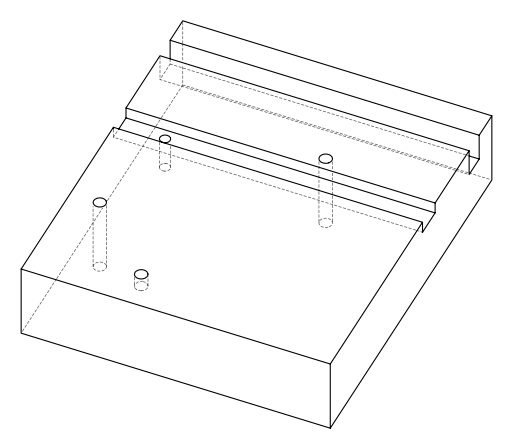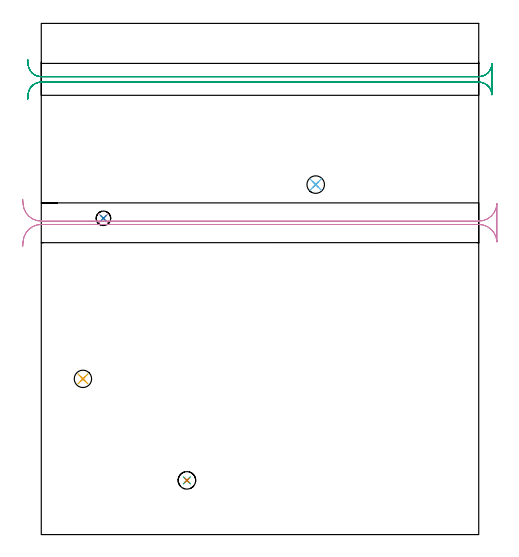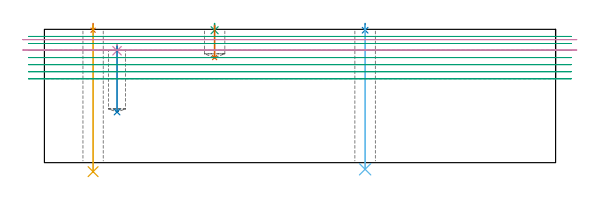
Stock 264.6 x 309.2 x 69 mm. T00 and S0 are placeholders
(PLAN: 10 operations, 5 tool changes, 12 min)
(1 SPOT_DRILL | STEP1HOLE | NXT0321_9005460120000 | 0.03 min | 0 mm3)
(2 SPOT_DRILL_1 | STEP1HOLE_1 | NXT0321_9005460120000 | 0.03 min | 1 mm3)
(3 SPOT_DRILL_2 | STEP1POCKET | NXT0321_9005460120000 | 0.03 min | 1 mm3)
(4 SPOT_DRILL_3 | STEP1POCKET_1 | NXT0321_9005460120000 | 0.03 min | 1095 mm3)
(5 DRILL_THROUGH_HOLE_INTO_CENTER | STEP1HOLE | UGT0301_500 | 0.3 min | 5959 mm3)
(6 DRILL_THROUGH_HOLE_INTO_CENTER_1 | STEP1HOLE_1 | NXT0301_077 | 0.3 min | 6072 mm3)
(7 DRILL_BLIND_HOLE_INTO_CENTER | STEP1POCKET | NXT0301_077 | 0.07 min | 1170 mm3)
(8 DRILL_BLIND_HOLE_INTO_CENTER_1 | STEP1POCKET_1 | NXT0301_059 | 0.14 min | 1921 mm3)
(9 MILL_RECTANGULAR_SLOT | SLOT_RECTANGULAR | UGT0201_008 | Follow Part, ap 4, ae 75% | 8.53 min | 130736 mm3)
(10 MILL_RECTANGULAR_SLOT_1 | SLOT_RECTANGULAR_1 | UGT0201_105 | Follow Part, ap 5.5, ae 75% | 2.53 min | 66836 mm3)
(TOOL NXT0321_9005460120000 | NC Spot Drill, 142deg, 12mm, Carbide, Uncoated | D12 PA142 FL30 Z2)
(TOOL UGT0301_500 | Carbide Drill 10.5 mm | D10.5 PA118 FL87 Z2)
(TOOL NXT0301_077 | Carbide Drill 10.6mm [860.1-1060-053A1-MM 2214] | D10.6 PA140 FL71 Z2)
(TOOL NXT0301_059 | Carbide Drill 8.8mm [860.1-0880-026A1-MM 2214] | D8.8 PA140 FL47 Z2)
(TOOL UGT0201_008 | End Mill 16 mm | D16 FL32 Z4)
(TOOL UGT0201_105 | End Mill 22 mm | D22 FL25 Z2)
(OP 1 SPOT_DRILL)
G17 G21 G94 G90
T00 M6
G54
G17 G0 G90 X25.2 Y94.2 S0 M3
G43 Z79. H0
G94 G81 G98 Z68.548 F250. R72.
G80
M5
M2
(OP 2 SPOT_DRILL_1)
G17 G21 G94 G90
T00 M6
G54
G17 G0 G90 X166. Y211.7 S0 M3
G43 Z79. H0
G94 G81 G98 Z68.544 F250. R72.
G80
M5
M2
(OP 3 SPOT_DRILL_2)
G17 G21 G94 G90
T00 M6
G54
G17 G0 G90 X88.1 Y32.8 S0 M3
G43 Z79. H0
G94 G81 G98 Z68.535 F250. R72.
G80
M5
M2
(OP 4 SPOT_DRILL_3)
G17 G21 G94 G90
T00 M6
G54
G17 G0 G90 X37.6 Y191.3 S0 M3
G43 Z79. H0
G94 G81 G98 Z57.921 F250. R61.3
G80
M5
M2
(OP 5 DRILL_THROUGH_HOLE_INTO_CENTER)
G17 G21 G94 G90
T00 M6
G54
G17 G0 G90 X25.2 Y94.2 S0 M3
G43 Z79. H0
G94 G73 G98 Z-4.655 F250. Q9.207 R71.
G80
M5
M2
(OP 6 DRILL_THROUGH_HOLE_INTO_CENTER_1)
G17 G21 G94 G90
T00 M6
G54
G17 G0 G90 X166. Y211.7 S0 M3
G43 Z79. H1
G94 G73 G98 Z-3.429 F250. Q10.347 R71.
G80
M5
M2
(OP 7 DRILL_BLIND_HOLE_INTO_CENTER)
G17 G21 G94 G90
T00 M6
G54
G17 G0 G90 X88.1 Y32.8 S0 M3
G43 Z79. H1
G94 G81 G98 Z54.4 F250. R71.
G80
M5
M2
(OP 8 DRILL_BLIND_HOLE_INTO_CENTER_1)
G17 G21 G94 G90
T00 M6
G54
G17 G0 G90 X37.6 Y191.3 S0 M3
G43 Z79. H1
G94 G81 G98 Z26.2 F250. R60.3
G80
M5
M2
(OP 9 MILL_RECTANGULAR_SLOT)
G17 G21 G94 G90
T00 M6
G54
G17 G0 G90 X-8.23 Y263.403 S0 M3
G43 Z79. H0
Z65.343
G94 G1 X-7.97 Y266.392 F250.
G2 X0. Y273.7 R8. F500.
G1 X264.6
G2 X272.59 Y266.1 R8.
G1 X272.6
Y284.6
X272.59
G2 X264.6 Y277. R8.
G1 X0.
G2 X-7.97 Y284.308 R8.
G1 X-8.23 Y287.297 F250.
G0 Y263.403 Z61.686
G1 X-7.97 Y266.392
G2 X0. Y273.7 R8. F500.
G1 X264.6
G2 X272.59 Y266.1 R8.
G1 X272.6
Y284.6
X272.59
G2 X264.6 Y277. R8.
G1 X0.
G2 X-7.97 Y284.308 R8.
G1 X-8.23 Y287.297 F250.
G0 Y263.403 Z58.029
G1 X-7.97 Y266.392
G2 X0. Y273.7 R8. F500.
G1 X264.6
G2 X272.59 Y266.1 R8.
G1 X272.6
Y284.6
X272.59
G2 X264.6 Y277. R8.
G1 X0.
G2 X-7.97 Y284.308 R8.
G1 X-8.23 Y287.297 F250.
G0 Y263.403 Z54.371
G1 X-7.97 Y266.392
G2 X0. Y273.7 R8. F500.
G1 X264.6
G2 X272.59 Y266.1 R8.
G1 X272.6
Y284.6
X272.59
G2 X264.6 Y277. R8.
G1 X0.
G2 X-7.97 Y284.308 R8.
G1 X-8.23 Y287.297 F250.
G0 Y263.403 Z50.714
G1 X-7.97 Y266.392
G2 X0. Y273.7 R8. F500.
G1 X264.6
G2 X272.59 Y266.1 R8.
G1 X272.6
Y284.6
X272.59
G2 X264.6 Y277. R8.
G1 X0.
G2 X-7.97 Y284.308 R8.
G1 X-8.23 Y287.297 F250.
G0 Y263.403 Z47.057
G1 X-7.97 Y266.392
G2 X0. Y273.7 R8. F500.
G1 X264.6
G2 X272.59 Y266.1 R8.
G1 X272.6
Y284.6
X272.59
G2 X264.6 Y277. R8.
G1 X0.
G2 X-7.97 Y284.308 R8.
G1 X-8.23 Y287.297 F250.
G0 Y263.403 Z43.4
G1 X-7.97 Y266.392
G2 X0. Y273.7 R8. F500.
G1 X264.6
G2 X272.59 Y266.1 R8.
G1 X272.6
Y284.6
X272.59
G2 X264.6 Y277. R8.
G1 X0.
G2 X-7.97 Y284.308 R8.
G1 X-8.23 Y287.297 F250.
G0 Z79.
M5
M2
(OP 10 MILL_RECTANGULAR_SLOT_1)
G17 G21 G94 G90
T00 M6
G54
G17 G0 G90 X-11.191 Y174.42 S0 M3
G43 Z79. H0
Z63.65
G94 G1 X-10.97 Y177.412 F250.
G2 X0. Y187.6 R11. F500.
G1 X264.6
G2 X275.59 Y177.069 R11.
G1 Y200.131
G2 X264.6 Y189.6 R11.
G1 X0.
G2 X-10.97 Y199.788 R11.
G1 X-11.191 Y202.78 F250.
G0 Y174.42 Z58.3
G1 X-10.97 Y177.412
G2 X0. Y187.6 R11. F500.
G1 X264.6
G2 X275.59 Y177.069 R11.
G1 Y200.131
G2 X264.6 Y189.6 R11.
G1 X0.
G2 X-10.97 Y199.788 R11.
G1 X-11.191 Y202.78 F250.
G0 Z79.
M5
M2
